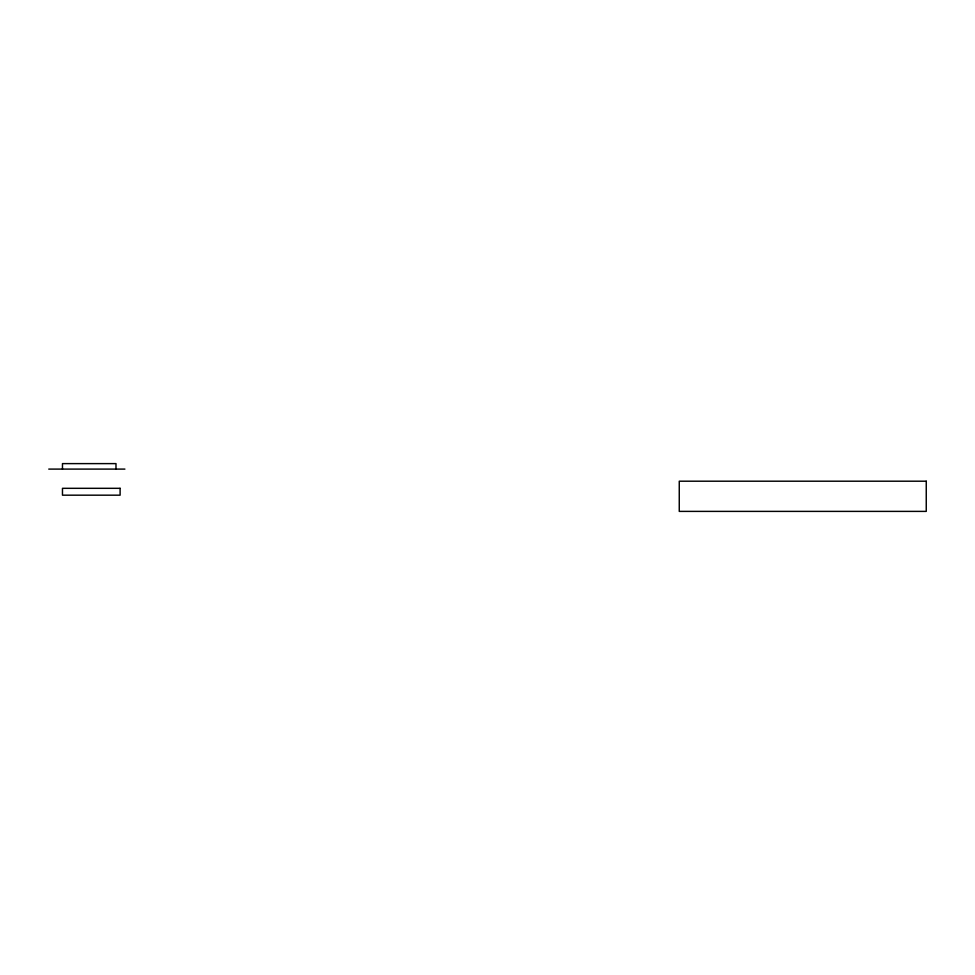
<?xml version="1.0" encoding="UTF-8"?>
<svg xmlns="http://www.w3.org/2000/svg" width="975" height="975" viewBox="0 0 975 975"><rect width="100%" height="100%" fill="white"/><g stroke="black" fill="none" stroke-linecap="round" stroke-linejoin="round"><path stroke-width="1.46" d="M48.75 469.097L124.91 469.097M115.988 469.097L115.988 463.612L62.473 463.612L62.473 469.097M926.25 481.199L679.258 481.199L679.258 511.388L926.25 511.388L926.25 481.199M120.108 488.317L62.473 488.317L62.473 495.178L120.108 495.178L120.108 488.317"/></g></svg>
